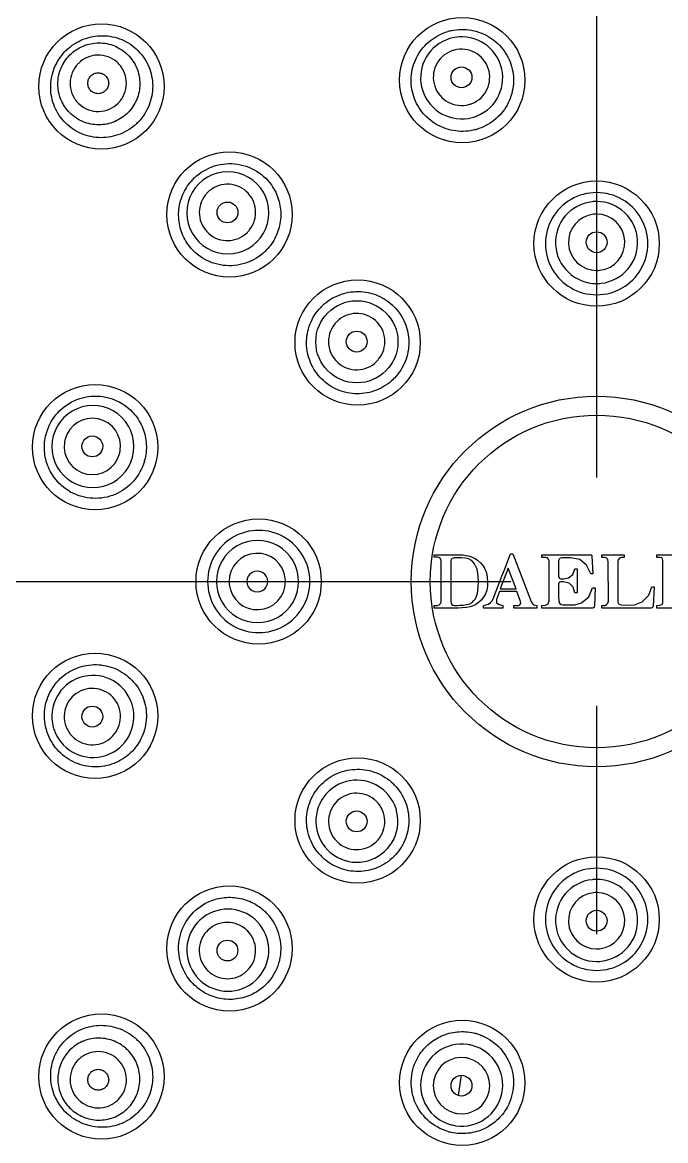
# Model space of a CAD drawing. Extents: x -6018 to -5598, y -4727 to -4430.
# Drawn here: x -5758.3 to -5753.37, y -4594.52 to -4585.95 of the extents above; entities that cross this region are included whole.
import ezdxf

# ---------------------------------------------------------------- set-up
doc = ezdxf.new("R2010")
doc.units = 0
doc.header["$LTSCALE"] = 7
doc.linetypes.add('CENTER', pattern=[2, 1.25, -0.25, 0.25, -0.25])
doc.layers.get('0').update_dxf_attribs({"color": 2, "linetype": 'CONTINUOUS'})
doc.layers.add('CENTER', color=1, linetype='CENTER')
doc.layers.add('DWG', color=7, linetype='CONTINUOUS')

# ---------------------------------------------------------------- blocks, each defined once
blk = doc.blocks.new('A$C62325126')
at = {"linetype": 'Continuous'}
for p, q in [((11.5856, 50.4339), (11.7831, 50.4339)), ((11.5856, 50.4145), (11.5856, 50.4339)), ((11.6141, 50.4144), (11.5856, 50.4145)), ((11.63, 50.41), (11.6141, 50.4144)), ((11.6383, 50.3987), (11.63, 50.41)), ((11.6405, 50.383), (11.6383, 50.3987)), ((11.7166, 50.3967), (11.7141, 50.3857)), ((11.7246, 50.4062), (11.7166, 50.3967)), ((11.7391, 50.4103), (11.7246, 50.4062)), ((11.7492, 50.4105), (11.7391, 50.4103)), ((11.7593, 50.4106), (11.7492, 50.4105)), ((11.7682, 50.4107), (11.7593, 50.4106)), ((11.7955, 50.4103), (11.7682, 50.4107)), ((11.7831, 50.4339), (11.8075, 50.4327)), ((11.8252, 50.4078), (11.7955, 50.4103)), ((11.8075, 50.4327), (11.8317, 50.429)), ((11.8497, 50.4013), (11.8252, 50.4078)), ((11.8317, 50.429), (11.8557, 50.4227)), ((11.8674, 50.3914), (11.8497, 50.4013)), ((11.8557, 50.4227), (11.8784, 50.4141)), ((11.8784, 50.4141), (11.8991, 50.4039)), ((11.8991, 50.4039), (11.9177, 50.392)), ((12.1513, 50.3875), (12.1716, 50.4397)), ((12.1716, 50.4397), (12.188, 50.4397)), ((12.188, 50.4397), (12.3241, 50.0876)), ((12.412, 50.4135), (12.412, 50.4339)), ((12.412, 50.4339), (12.7817, 50.4339)), ((12.4424, 50.4132), (12.412, 50.4135)), ((12.4542, 50.4093), (12.4424, 50.4132)), ((12.4629, 50.3998), (12.4542, 50.4093)), ((12.4663, 50.3874), (12.4629, 50.3998)), ((12.5431, 50.4006), (12.54, 50.3892)), ((12.5515, 50.4081), (12.5431, 50.4006)), ((12.5657, 50.4112), (12.5515, 50.4081)), ((12.6327, 50.4112), (12.5657, 50.4112)), ((12.7013, 50.3963), (12.6327, 50.4112)), ((12.7545, 50.3541), (12.7013, 50.3963)), ((12.7817, 50.4339), (12.789, 50.4323)), ((12.789, 50.4323), (12.7934, 50.4288)), ((12.7934, 50.4288), (12.7952, 50.4236)), ((12.7952, 50.4236), (12.8021, 50.2888)), ((12.87, 50.4339), (13.0423, 50.4339)), ((12.87, 50.4135), (12.87, 50.4339)), ((12.8901, 50.4134), (12.87, 50.4135)), ((12.9047, 50.4093), (12.8901, 50.4134)), ((12.9161, 50.3974), (12.9047, 50.4093)), ((12.9206, 50.3774), (12.9161, 50.3974)), ((12.9957, 50.3947), (12.9934, 50.3811)), ((13.0053, 50.4074), (12.9957, 50.3947)), ((13.0224, 50.4133), (13.0053, 50.4074)), ((13.0423, 50.4135), (13.0224, 50.4133)), ((13.0423, 50.4339), (13.0423, 50.4135)), ((13.2934, 50.4135), (13.2934, 50.4339)), ((13.2934, 50.4339), (13.4559, 50.4339)), ((13.3149, 50.4134), (13.2934, 50.4135)), ((13.3294, 50.4094), (13.3149, 50.4134)), ((13.3367, 50.4), (13.3294, 50.4094)), ((13.3387, 50.3891), (13.3367, 50.4)), ((11.6405, 50.0751), (11.6405, 50.383)), ((11.7141, 50.3857), (11.7141, 50.0724)), ((11.8826, 50.3794), (11.8674, 50.3914)), ((11.8963, 50.3651), (11.8826, 50.3794)), ((11.9148, 50.3246), (11.8963, 50.3651)), ((11.9234, 50.2731), (11.9148, 50.3246)), ((11.9177, 50.392), (11.94, 50.3731)), ((11.94, 50.3731), (11.9588, 50.3508)), ((11.9588, 50.3508), (11.9742, 50.3249)), ((11.9742, 50.3249), (11.9859, 50.2957)), ((12.1531, 50.332), (12.0924, 50.1728)), ((12.1054, 50.2691), (12.1293, 50.3307)), ((12.1293, 50.3307), (12.1513, 50.3875)), ((12.2149, 50.1728), (12.1531, 50.332)), ((12.4677, 50.0812), (12.4663, 50.3874)), ((12.54, 50.3892), (12.54, 50.2655)), ((12.6495, 50.2823), (12.6652, 50.3248)), ((12.6652, 50.3248), (12.6817, 50.3248)), ((12.6817, 50.3248), (12.6817, 50.1418)), ((12.7867, 50.2888), (12.7545, 50.3541)), ((12.9207, 50.079), (12.9206, 50.3774)), ((12.9934, 50.3811), (12.993, 50.0866)), ((13.3387, 50.0795), (13.3387, 50.3891)), ((11.9254, 50.2277), (11.9234, 50.2731)), ((11.9243, 50.1852), (11.9254, 50.2277)), ((11.9859, 50.2957), (11.9933, 50.2632)), ((11.9933, 50.2632), (11.9959, 50.2274)), ((11.9959, 50.2274), (11.9944, 50.1936)), ((12.0814, 50.2074), (12.1054, 50.2691)), ((12.54, 50.2655), (12.5427, 50.2576)), ((12.5484, 50.2234), (12.5424, 50.2179)), ((12.5427, 50.2576), (12.5491, 50.2514)), ((12.5566, 50.2256), (12.5484, 50.2234)), ((12.5491, 50.2514), (12.5569, 50.2489)), ((12.5774, 50.2256), (12.5566, 50.2256)), ((12.5569, 50.2489), (12.5774, 50.2489)), ((12.5774, 50.2489), (12.6163, 50.2572)), ((12.6207, 50.2148), (12.5774, 50.2256)), ((12.6163, 50.2572), (12.6495, 50.2823)), ((12.8021, 50.2888), (12.7867, 50.2888)), ((11.9033, 50.0969), (11.9182, 50.1358)), ((11.9182, 50.1358), (11.9243, 50.1852)), ((11.989, 50.1622), (11.9788, 50.1345)), ((11.9944, 50.1936), (11.989, 50.1622)), ((12.0375, 50.0965), (12.0587, 50.1498)), ((12.0587, 50.1498), (12.0814, 50.2074)), ((12.0861, 50.1519), (12.0631, 50.0908)), ((12.2206, 50.1519), (12.0861, 50.1519)), ((12.0924, 50.1728), (12.2149, 50.1728)), ((12.2486, 50.0756), (12.2206, 50.1519)), ((12.5424, 50.2179), (12.54, 50.2109)), ((12.54, 50.2109), (12.54, 50.1031)), ((12.651, 50.1853), (12.6207, 50.2148)), ((12.6632, 50.1418), (12.651, 50.1853)), ((12.6817, 50.1418), (12.6632, 50.1418)), ((12.7723, 50.1115), (12.8, 50.1797)), ((12.8, 50.1797), (12.8208, 50.1797)), ((12.8208, 50.1797), (12.8142, 50.0415)), ((13.2321, 50.1244), (13.2546, 50.1883)), ((13.2546, 50.1883), (13.2725, 50.1883)), ((13.2725, 50.1883), (13.2649, 50.0403)), ((11.6108, 50.0461), (11.6255, 50.0506)), ((11.6255, 50.0506), (11.6363, 50.0616)), ((11.6363, 50.0616), (11.6405, 50.0751)), ((11.7141, 50.0724), (11.7159, 50.0594)), ((11.7159, 50.0594), (11.7209, 50.0524)), ((11.7209, 50.0524), (11.7294, 50.0467)), ((11.8095, 50.0475), (11.8366, 50.0515)), ((11.8366, 50.0515), (11.859, 50.0584)), ((11.859, 50.0584), (11.8761, 50.0689)), ((11.8761, 50.0689), (11.8909, 50.0821)), ((11.9065, 50.0534), (11.8855, 50.0426)), ((11.8909, 50.0821), (11.9033, 50.0969)), ((11.9271, 50.0676), (11.9065, 50.0534)), ((11.9469, 50.0865), (11.9271, 50.0676)), ((11.9642, 50.1095), (11.9469, 50.0865)), ((11.9788, 50.1345), (11.9642, 50.1095)), ((11.9764, 50.0479), (11.99, 50.0513)), ((11.99, 50.0513), (12.0016, 50.0563)), ((12.0016, 50.0563), (12.0174, 50.0674)), ((12.0174, 50.0674), (12.0285, 50.0792)), ((12.0285, 50.0792), (12.0375, 50.0965)), ((12.0631, 50.0908), (12.0649, 50.066)), ((12.0649, 50.066), (12.0842, 50.0516)), ((12.0842, 50.0516), (12.1122, 50.0461)), ((12.2429, 50.0499), (12.25, 50.0607)), ((12.25, 50.0607), (12.2486, 50.0756)), ((12.3241, 50.0876), (12.3338, 50.0644)), ((12.3338, 50.0644), (12.3473, 50.0508)), ((12.3473, 50.0508), (12.3737, 50.0461)), ((12.4384, 50.0484), (12.4593, 50.0572)), ((12.4593, 50.0572), (12.4677, 50.0812)), ((12.54, 50.1031), (12.5403, 50.0917)), ((12.5403, 50.0917), (12.5411, 50.082)), ((12.5411, 50.082), (12.5425, 50.074)), ((12.5425, 50.074), (12.5486, 50.0612)), ((12.5486, 50.0612), (12.5592, 50.0525)), ((12.5592, 50.0525), (12.5735, 50.0492)), ((12.6635, 50.0493), (12.7161, 50.0661)), ((12.7161, 50.0661), (12.7723, 50.1115)), ((12.8933, 50.0461), (12.9073, 50.052)), ((12.9073, 50.052), (12.9171, 50.0633)), ((12.9171, 50.0633), (12.9207, 50.079)), ((12.993, 50.0866), (12.9938, 50.0693)), ((12.9938, 50.0693), (13.0011, 50.0559)), ((13.0011, 50.0559), (13.0221, 50.0493)), ((13.1163, 50.0487), (13.1799, 50.0724)), ((13.1799, 50.0724), (13.2321, 50.1244)), ((13.3159, 50.0465), (13.3319, 50.0532)), ((13.3319, 50.0532), (13.3379, 50.067)), ((13.3379, 50.067), (13.3387, 50.0795)), ((11.5874, 50.0461), (11.6108, 50.0461)), ((11.5874, 50.0257), (11.5874, 50.0461)), ((11.7716, 50.0257), (11.5874, 50.0257)), ((11.7294, 50.0467), (11.7435, 50.0459)), ((11.7435, 50.0459), (11.7622, 50.0461)), ((11.7622, 50.0461), (11.783, 50.0463)), ((11.8015, 50.0261), (11.7716, 50.0257)), ((11.783, 50.0463), (11.8095, 50.0475)), ((11.8327, 50.0283), (11.8015, 50.0261)), ((11.8614, 50.034), (11.8327, 50.0283)), ((11.8855, 50.0426), (11.8614, 50.034)), ((11.9636, 50.0461), (11.9764, 50.0479)), ((11.9636, 50.0257), (11.9636, 50.0461)), ((12.1122, 50.0257), (11.9636, 50.0257)), ((12.1122, 50.0461), (12.1122, 50.0257)), ((12.1955, 50.0454), (12.2314, 50.0456)), ((12.1955, 50.0257), (12.1955, 50.0454)), ((12.3737, 50.0257), (12.1955, 50.0257)), ((12.2314, 50.0456), (12.2429, 50.0499)), ((12.3737, 50.0461), (12.3737, 50.0257)), ((12.412, 50.0461), (12.4384, 50.0484)), ((12.412, 50.0257), (12.412, 50.0461)), ((12.5415, 50.0257), (12.412, 50.0257)), ((12.6709, 50.0257), (12.5415, 50.0257)), ((12.5735, 50.0492), (12.5971, 50.0488)), ((12.5971, 50.0488), (12.635, 50.049)), ((12.635, 50.049), (12.6635, 50.0493)), ((12.8004, 50.0257), (12.6709, 50.0257)), ((12.8059, 50.0279), (12.8004, 50.0257)), ((12.8116, 50.0335), (12.8059, 50.0279)), ((12.8142, 50.0415), (12.8116, 50.0335)), ((12.87, 50.0257), (12.87, 50.0461)), ((12.87, 50.0461), (12.8933, 50.0461)), ((13.2489, 50.0257), (12.87, 50.0257)), ((13.0221, 50.0493), (13.1163, 50.0487)), ((13.257, 50.0272), (13.2489, 50.0257)), ((13.2625, 50.0318), (13.257, 50.0272)), ((13.2649, 50.0403), (13.2625, 50.0318)), ((13.2934, 50.0461), (13.3159, 50.0465)), ((13.2934, 50.0257), (13.2934, 50.0461)), ((13.4559, 50.0257), (13.2934, 50.0257))]:
    blk.add_line(p, q, dxfattribs=at)
at = {"color": 6, "linetype": 'Continuous'}
blk.add_line((11.7719, 46.2884), (11.7947, 46.4454), dxfattribs=at)
at = {"color": 7, "linetype": 'Continuous'}
for centre, radius in [((11.8015, 54.0709), 0.48), ((9.0367, 54.0231), 0.48), ((11.7956, 54.0925), 0.0799), ((10.0183, 53.0414), 0.48), ((12.831, 52.8182), 0.48), ((10.0026, 53.0573), 0.0799), ((12.8309, 52.8288), 0.08), ((11, 52.0598), 0.48), ((10.9939, 52.0657), 0.3145), ((10.9925, 52.0673), 0.08), ((8.9888, 51.2583), 0.48), ((12.8309, 50.2288), 1.42), ((12.8309, 50.2288), 1.2748), ((8.9673, 51.2642), 0.0799), ((10.2415, 50.2288), 0.48), ((8.9888, 49.1993), 0.48), ((8.9672, 49.1936), 0.0799), ((11, 48.3978), 0.48), ((10.9924, 48.3903), 0.08), ((12.831, 47.6394), 0.48), ((10.0183, 47.4162), 0.48), ((12.831, 47.6288), 0.08), ((10.0024, 47.4004), 0.0799), ((9.0367, 46.4345), 0.48), ((11.8015, 46.3867), 0.48), ((11.7956, 46.3651), 0.0799)]:
    blk.add_circle(centre, radius, dxfattribs=at)
for centre, radius, start, end in [((11.8017, 54.0701), 0.3898, 105.00066, 106.36536), ((11.7964, 54.0882), 0.3141, 111.73501, 285.07985), ((11.7971, 54.0873), 0.3153, 105.00295, 111.79311), ((11.7972, 54.0885), 0.3141, 291.735, 105.07986), ((9.0404, 54.0194), 0.3915, 133.66271, 136.33494), ((11.7954, 54.0924), 0.2158, 111.73729, 285.07757), ((11.7959, 54.0918), 0.2166, 105.00295, 111.79311), ((11.7959, 54.0926), 0.2158, 291.73728, 105.07758), ((9.0136, 54.0461), 0.2169, 135.00223, 141.21511), ((9.0115, 54.0482), 0.2169, 315.00223, 321.21511), ((11.7955, 54.0933), 0.2166, 285.00295, 291.79311), ((9.0371, 54.0227), 0.3917, 313.79651, 316.21141), ((11.7965, 54.0894), 0.3153, 285.00295, 291.79311), ((11.802, 54.0689), 0.3903, 285.00048, 286.21405), ((10.0189, 53.0408), 0.3898, 133.63456, 136.36535), ((10.0059, 53.0545), 0.3141, 314.92402, 135.07587), ((10.0053, 53.0539), 0.3141, 134.92401, 315.07588), ((10.0027, 53.0575), 0.2158, 321.73727, 135.07763), ((10.023, 53.043), 0.3876, 28.09257, 28.86941), ((10.0023, 53.057), 0.2158, 141.73727, 315.07763), ((10.0031, 53.0567), 0.2166, 135.00295, 141.7931), ((12.8304, 52.8178), 0.3915, 89.92596, 270.07384), ((12.8308, 52.8266), 0.3144, 96.23126, 270.01913), ((12.831, 52.8262), 0.3149, 90.00231, 96.24381), ((12.831, 52.8267), 0.3144, 276.23126, 90.01913), ((12.8315, 52.8178), 0.3915, 269.92596, 90.07384), ((12.8309, 52.8288), 0.216, 96.23356, 270.01683), ((12.8309, 52.8285), 0.2163, 90.00231, 96.24381), ((12.831, 52.8288), 0.216, 276.23356, 90.01683), ((10.002, 53.0578), 0.2166, 315.00295, 321.7931), ((10.016, 53.0372), 0.3875, 210.97117, 211.80267), ((10.0198, 53.04), 0.3903, 313.78583, 316.21405), ((12.8309, 52.8291), 0.2163, 270.00231, 276.24381), ((12.8309, 52.8271), 0.3149, 270.00231, 276.24381), ((10.9982, 52.0615), 0.3887, 133.61116, 136.38875), ((10.9925, 52.0673), 0.216, 321.23354, 135.01687), ((10.9924, 52.0672), 0.216, 141.23355, 315.01687), ((10.9927, 52.0671), 0.2163, 135.00231, 141.24381), ((10.9922, 52.0675), 0.2163, 315.00231, 321.24381), ((11.0017, 52.0581), 0.3895, 313.80602, 316.19388), ((8.9921, 51.262), 0.3876, 58.09262, 58.86952), ((8.9715, 51.2634), 0.3141, 344.92402, 165.07594), ((8.9673, 51.2644), 0.2158, 351.7373, 165.07768), ((8.9897, 51.2581), 0.3898, 163.63455, 164.99933), ((8.9713, 51.2626), 0.3141, 164.92402, 345.07594), ((8.9672, 51.2638), 0.2158, 171.73729, 345.07769), ((8.968, 51.2639), 0.2166, 165.00295, 171.7931), ((8.9665, 51.2643), 0.2166, 345.00295, 351.7931), ((8.9909, 51.2578), 0.3903, 343.78582, 344.99951), ((8.9889, 51.2535), 0.3875, 240.97113, 241.80273), ((10.2419, 50.2293), 0.3915, 359.92596, 180.07404), ((10.2331, 50.2289), 0.3145, 359.98153, 180.01847), ((10.2309, 50.2289), 0.216, 6.23357, 180.01691), ((10.2309, 50.2288), 0.08, 359.98233, 180.01767), ((10.2419, 50.2283), 0.3915, 179.92597, 0.07403), ((10.2331, 50.2287), 0.3145, 179.98153, 0.01847), ((10.2312, 50.2288), 0.2163, 180.00231, 186.24381), ((10.2309, 50.2287), 0.216, 186.23357, 0.01691), ((10.2309, 50.2288), 0.08, 179.98233, 0.01767), ((10.2306, 50.2288), 0.2163, 0.00231, 6.24381), ((8.9713, 49.1951), 0.3141, 21.73507, 195.07999), ((8.9672, 49.1938), 0.2158, 21.73734, 195.07772), ((8.9703, 49.1943), 0.3153, 15.00295, 21.7931), ((8.9909, 49.1999), 0.3903, 15.00048, 16.21402), ((8.9715, 49.1942), 0.3141, 201.73506, 15.08), ((8.9673, 49.1932), 0.2158, 201.73734, 15.07772), ((8.9665, 49.1933), 0.2166, 15.00295, 21.7931), ((8.9725, 49.195), 0.3153, 195.00295, 201.7931), ((8.968, 49.1937), 0.2166, 195.00295, 201.7931), ((8.9897, 49.1995), 0.3898, 195.00066, 196.36532), ((10.9939, 48.3919), 0.3144, 51.23131, 225.01922), ((11.0017, 48.3996), 0.3895, 43.806, 46.19386), ((10.9924, 48.3904), 0.216, 51.23361, 225.01692), ((10.9941, 48.3918), 0.3144, 231.23131, 45.01922), ((10.9937, 48.3915), 0.3149, 45.00231, 51.24381), ((10.9925, 48.3903), 0.216, 231.23361, 45.01692), ((10.9922, 48.3901), 0.2163, 45.00231, 51.24381), ((10.9943, 48.3922), 0.3149, 225.00231, 231.24381), ((10.9927, 48.3906), 0.2163, 225.00231, 231.24381), ((10.9982, 48.3961), 0.3887, 223.61113, 226.38872), ((12.8304, 47.6398), 0.3915, 89.92616, 270.07404), ((12.8315, 47.6398), 0.3915, 269.92616, 90.07404), ((12.8308, 47.631), 0.3144, 96.23135, 270.0192), ((12.831, 47.6305), 0.3149, 90.00231, 96.24381), ((12.831, 47.631), 0.3144, 276.23135, 90.0192), ((12.8309, 47.6288), 0.216, 96.23365, 270.0169), ((12.8309, 47.6285), 0.2163, 90.00231, 96.24381), ((12.831, 47.6288), 0.216, 276.23365, 90.0169), ((10.0167, 47.4209), 0.3876, 118.09274, 118.86962), ((10.0053, 47.4037), 0.3141, 51.73513, 225.08001), ((10.0198, 47.4177), 0.3903, 43.7858, 46.21401), ((10.0023, 47.4006), 0.2158, 51.73741, 225.07773), ((10.0059, 47.4031), 0.3141, 231.73512, 45.08001), ((10.002, 47.3998), 0.2166, 45.00295, 51.7931), ((10.0048, 47.4026), 0.3153, 45.00295, 51.7931), ((10.0027, 47.4002), 0.2158, 231.7374, 45.07774), ((12.8309, 47.6291), 0.2163, 270.00231, 276.24381), ((12.8309, 47.6314), 0.3149, 270.00231, 276.24381), ((10.0031, 47.4009), 0.2166, 225.00295, 231.7931), ((10.0189, 47.4168), 0.3898, 223.63452, 226.36531), ((10.0064, 47.4042), 0.3153, 225.00295, 231.7931), ((10.0225, 47.4139), 0.3875, 300.97122, 301.80288), ((9.0371, 46.435), 0.3917, 43.79646, 46.21137), ((11.802, 46.3887), 0.3903, 73.78579, 74.99951), ((9.0156, 46.4135), 0.3158, 45.00223, 51.21511), ((11.7964, 46.3694), 0.3141, 81.73518, 255.07999), ((11.7972, 46.3692), 0.3141, 261.73518, 75.08), ((11.7965, 46.3682), 0.3153, 75.00295, 81.79311), ((9.0115, 46.4094), 0.2169, 45.00223, 51.21511), ((11.7977, 46.39), 0.3876, 148.0928, 148.86957), ((11.7954, 46.3652), 0.2158, 81.73746, 255.07771), ((11.7959, 46.365), 0.2158, 261.73745, 75.07772), ((11.7955, 46.3643), 0.2166, 75.00295, 81.79311), ((9.0136, 46.4115), 0.2169, 225.00223, 231.21511), ((11.8063, 46.3868), 0.3875, 330.97133, 331.80293), ((9.0404, 46.4382), 0.3915, 223.66266, 226.33488), ((9.0187, 46.4165), 0.3158, 225.00223, 231.21511), ((11.7959, 46.3659), 0.2166, 255.00295, 261.79311), ((11.7971, 46.3704), 0.3153, 255.00295, 261.79311), ((11.8017, 46.3875), 0.3898, 253.63451, 254.99933)]:
    blk.add_arc(centre, radius, start, end, dxfattribs=at)
for points, knots in [([(11.903, 53.6919), (11.8541, 53.6788), (11.7501, 53.6717), (11.6027, 53.7208), (11.4849, 53.8221), (11.4147, 53.9605), (11.4026, 54.1152), (11.4504, 54.2631), (11.5507, 54.3818), (11.6433, 54.4298), (11.6919, 54.4441)], [0, 0, 0, 0, 1090.040878, 2178.568827, 3265.171629, 4350.36448, 5435.585508, 6522.273883, 7610.990319, 8701.618191, 8701.618191, 8701.618191, 8701.618191]), ([(11.7008, 54.4466), (11.7498, 54.4597), (11.8539, 54.4668), (12.0015, 54.4176), (12.1193, 54.316), (12.1893, 54.1774), (12.2012, 54.0225), (12.153, 53.8747), (12.0524, 53.7561), (11.9596, 53.7083), (11.911, 53.6941)], [0, 0, 0, 0, 1082.922104, 2164.1635, 3243.398158, 4321.11241, 5398.705099, 6477.639438, 7558.494412, 8641.022738, 8641.022738, 8641.022738, 8641.022738]), ([(8.7701, 54.3026), (8.8065, 54.3373), (8.8936, 54.3932), (9.0452, 54.4215), (9.196, 54.3906), (9.3235, 54.3049), (9.4089, 54.1771), (9.4394, 54.0263), (9.4108, 53.8748), (9.3547, 53.7879), (9.3199, 53.7516)], [0, 0, 0, 0, 1106.26679, 2209.461743, 3308.888937, 4405.620291, 5502.279217, 6601.454274, 7704.317115, 8810.19897, 8810.19897, 8810.19897, 8810.19897]), ([(8.7954, 54.2644), (8.8243, 54.2933), (8.8943, 54.3402), (9.0176, 54.3648), (9.1409, 54.3406), (9.2454, 54.2708), (9.3151, 54.1664), (9.3394, 54.043), (9.3148, 53.9198), (9.2678, 53.8498), (9.2389, 53.8209)], [0, 0, 0, 0, 1104.279441, 2207.380143, 3309.257278, 4410.156856, 5511.104928, 6613.027554, 7716.213881, 8820.504824, 8820.504824, 8820.504824, 8820.504824]), ([(9.3082, 53.7399), (9.2719, 53.7051), (9.185, 53.649), (9.0335, 53.6203), (8.8826, 53.6508), (8.7549, 53.7362), (8.6692, 53.8638), (8.6383, 54.0146), (8.6665, 54.1662), (8.7225, 54.2532), (8.7572, 54.2897)], [0, 0, 0, 0, 1114.497409, 2226.013133, 3333.846921, 4439.117683, 5544.464964, 6652.459695, 7764.175291, 8879.046885, 8879.046885, 8879.046885, 8879.046885]), ([(9.2389, 53.8209), (9.21, 53.7919), (9.14, 53.745), (9.0167, 53.7204), (8.8934, 53.7447), (8.7889, 53.8144), (8.7192, 53.9189), (8.6949, 54.0422), (8.7195, 54.1654), (8.7665, 54.2354), (8.7954, 54.2644)], [0, 0, 0, 0, 1111.128941, 2221.071832, 3329.783566, 4437.511679, 5545.288588, 6654.046095, 7764.075142, 8875.215656, 8875.215656, 8875.215656, 8875.215656]), ([(9.1806, 53.9124), (9.1976, 53.9335), (9.2238, 53.9828), (9.2328, 54.0655), (9.2107, 54.1457), (9.1603, 54.2119), (9.089, 54.2548), (9.0068, 54.2681), (8.9256, 54.2501), (8.8794, 54.2187), (8.8602, 54.1995)], [0, 0, 0, 0, 1106.098479, 2210.835443, 3314.468046, 4417.269704, 5520.208215, 6624.176302, 7729.26351, 8835.535646, 8835.535646, 8835.535646, 8835.535646]), ([(8.8445, 54.182), (8.8275, 54.1609), (8.8013, 54.1116), (8.7923, 54.0289), (8.8145, 53.9487), (8.8648, 53.8824), (8.9361, 53.8396), (9.0183, 53.8263), (9.0996, 53.8443), (9.1457, 53.8757), (9.1649, 53.8949)], [0, 0, 0, 0, 1110.67612, 2219.98509, 3328.185129, 4435.550784, 5543.053858, 6651.590769, 7761.251433, 8872.101929, 8872.101929, 8872.101929, 8872.101929]), ([(9.069, 53.9908), (9.0616, 53.9834), (9.0438, 53.9715), (9.0125, 53.9652), (8.9811, 53.9714), (8.9545, 53.9891), (8.9368, 54.0157), (8.9306, 54.0471), (8.9369, 54.0784), (8.9488, 54.0962), (8.9562, 54.1036)], [0, 0, 0, 0, 1110.181572, 2219.304207, 3327.046651, 4433.9817, 5540.905537, 6648.715571, 7758.001868, 8868.2505, 8868.2505, 8868.2505, 8868.2505]), ([(8.9562, 54.1036), (8.9635, 54.1109), (8.9813, 54.1229), (9.0127, 54.1291), (9.044, 54.123), (9.0706, 54.1052), (9.0883, 54.0787), (9.0945, 54.0473), (9.0882, 54.016), (9.0763, 53.9982), (9.069, 53.9908)], [0, 0, 0, 0, 1108.440344, 2215.82341, 3321.828451, 4427.027363, 5532.215082, 6638.287606, 7745.834079, 8854.341377, 8854.341377, 8854.341377, 8854.341377]), ([(9.75, 53.3229), (9.7928, 53.3638), (9.8988, 53.4267), (10.0817, 53.4408), (10.252, 53.3732), (10.334, 53.2818), (10.3625, 53.2302)], [0, 0, 0, 0, 1186.285353, 2370.135523, 3551.476163, 4731.852348, 4731.852348, 4731.852348, 4731.852348]), ([(9.6838, 52.8378), (9.662, 52.874), (9.6302, 52.9543), (9.6237, 53.0832), (9.6587, 53.2077), (9.7076, 53.2791), (9.7368, 53.3098)], [0, 0, 0, 0, 1188.364714, 2378.534654, 3570.430739, 4764.102221, 4764.102221, 4764.102221, 4764.102221]), ([(10.365, 53.2256), (10.3842, 53.1896), (10.4114, 53.1111), (10.4136, 52.9868), (10.3775, 52.8677), (10.3299, 52.7994), (10.3016, 52.7699)], [0, 0, 0, 0, 1183.149724, 2367.972676, 3554.348734, 4742.209638, 4742.209638, 4742.209638, 4742.209638]), ([(10.2899, 52.7582), (10.2482, 52.7183), (10.1458, 52.6563), (9.9683, 52.6389), (9.8007, 52.6991), (9.717, 52.7842), (9.6867, 52.833)], [0, 0, 0, 0, 1195.43174, 2388.730693, 3579.655334, 4769.62198, 4769.62198, 4769.62198, 4769.62198]), ([(10.7301, 52.343), (10.7665, 52.3777), (10.8538, 52.4335), (11.0058, 52.4612), (11.157, 52.4296), (11.2851, 52.3432), (11.371, 52.2149), (11.402, 52.0635), (11.3737, 51.9117), (11.3176, 51.8247), (11.2828, 51.7884)], [0, 0, 0, 0, 1113.203464, 2225.316981, 3336.563405, 4447.116761, 5557.563635, 6668.524516, 7780.199071, 8892.616166, 8892.616166, 8892.616166, 8892.616166]), ([(11.2713, 51.7769), (11.2351, 51.7421), (11.148, 51.6861), (10.9962, 51.6578), (10.8449, 51.6888), (10.7165, 51.7747), (10.6301, 51.9027), (10.5986, 52.054), (10.6263, 52.206), (10.6821, 52.2932), (10.7168, 52.3297)], [0, 0, 0, 0, 1120.98362, 2241.217922, 3360.732988, 4479.730688, 5598.836575, 6718.641513, 7839.320238, 8961.096393, 8961.096393, 8961.096393, 8961.096393]), ([(8.6157, 51.3679), (8.6324, 51.4247), (8.6927, 51.5322), (8.844, 51.6359), (9.0253, 51.6625), (9.1421, 51.6243), (9.1925, 51.5938)], [0, 0, 0, 0, 1221.264593, 2440.022262, 3656.195865, 4871.375851, 4871.375851, 4871.375851, 4871.375851]), ([(9.197, 51.5911), (9.2321, 51.5692), (9.2959, 51.5137), (9.3602, 51.4048), (9.3873, 51.2812), (9.3786, 51.1969), (9.3678, 51.1567)], [0, 0, 0, 0, 1213.840428, 2429.433712, 3646.642219, 4865.147514, 4865.147514, 4865.147514, 4865.147514]), ([(8.8009, 50.9147), (8.7633, 50.9356), (8.6945, 50.9903), (8.6241, 51.1014), (8.5934, 51.2295), (8.602, 51.3172), (8.6132, 51.359)], [0, 0, 0, 0, 1223.32292, 2448.547382, 3675.584042, 4904.155649, 4904.155649, 4904.155649, 4904.155649]), ([(9.3656, 51.1488), (9.3495, 51.0934), (9.2918, 50.9885), (9.1468, 50.8846), (8.9715, 50.853), (8.8564, 50.8849), (8.8058, 50.912)], [0, 0, 0, 0, 1226.445951, 2450.703868, 3672.525372, 4893.363312, 4893.363312, 4893.363312, 4893.363312]), ([(8.6132, 49.0987), (8.6, 49.1476), (8.5929, 49.2517), (8.6422, 49.3993), (8.7438, 49.5171), (8.8824, 49.5872), (9.0373, 49.599), (9.1851, 49.5509), (9.3037, 49.4502), (9.3515, 49.3575), (9.3656, 49.3088)], [0, 0, 0, 0, 1169.061518, 2336.309069, 3501.389453, 4664.826905, 5828.131675, 6992.884345, 8159.711205, 9328.346098, 9328.346098, 9328.346098, 9328.346098]), ([(9.3678, 49.3009), (9.381, 49.252), (9.3881, 49.148), (9.339, 49.0006), (9.2377, 48.8828), (9.0993, 48.8125), (8.9445, 48.8004), (8.7967, 48.8482), (8.678, 48.9486), (8.6299, 49.0411), (8.6157, 49.0897)], [0, 0, 0, 0, 1172.386097, 2343.145421, 3511.833362, 4679.003255, 5846.202003, 7014.97847, 8185.936972, 9358.952869, 9358.952869, 9358.952869, 9358.952869]), ([(10.7168, 48.128), (10.6821, 48.1644), (10.6263, 48.2516), (10.5986, 48.4036), (10.6301, 48.5549), (10.7165, 48.6829), (10.8449, 48.7688), (10.9962, 48.7998), (11.148, 48.7715), (11.2351, 48.7155), (11.2713, 48.6807)], [0, 0, 0, 0, 1164.918636, 2328.697404, 3491.568771, 4653.71411, 5815.746961, 6978.316941, 8141.633729, 9305.728281, 9305.728281, 9305.728281, 9305.728281]), ([(11.2828, 48.6692), (11.3176, 48.6329), (11.3737, 48.5459), (11.402, 48.3941), (11.371, 48.2427), (11.2851, 48.1144), (11.157, 48.028), (11.0058, 47.9964), (10.8538, 48.0241), (10.7665, 48.0799), (10.7301, 48.1146)], [0, 0, 0, 0, 1163.781032, 2326.78487, 3489.041994, 4650.761245, 5812.591752, 6975.147236, 8138.609838, 9303.212481, 9303.212481, 9303.212481, 9303.212481]), ([(9.7368, 47.1478), (9.696, 47.1907), (9.633, 47.2967), (9.619, 47.4796), (9.6865, 47.6498), (9.778, 47.7319), (9.8296, 47.7603)], [0, 0, 0, 0, 1271.187113, 2539.765946, 3805.655023, 5070.508663, 5070.508663, 5070.508663, 5070.508663]), ([(9.8342, 47.7628), (9.8701, 47.782), (9.9487, 47.8092), (10.0729, 47.8114), (10.192, 47.7753), (10.2604, 47.7277), (10.2899, 47.6994)], [0, 0, 0, 0, 1257.951354, 2517.681219, 3779.062776, 5042.024191, 5042.024191, 5042.024191, 5042.024191]), ([(10.3016, 47.6877), (10.3415, 47.6461), (10.4035, 47.5436), (10.4209, 47.3661), (10.3607, 47.1985), (10.2755, 47.1148), (10.2267, 47.0845)], [0, 0, 0, 0, 1265.611054, 2528.965326, 3789.805402, 5049.629402, 5049.629402, 5049.629402, 5049.629402]), ([(10.2219, 47.0816), (10.1857, 47.0599), (10.1055, 47.028), (9.9766, 47.0216), (9.8521, 47.0565), (9.7807, 47.1054), (9.75, 47.1347)], [0, 0, 0, 0, 1267.739252, 2537.403678, 3808.909871, 5082.311186, 5082.311186, 5082.311186, 5082.311186]), ([(8.7572, 46.168), (8.7225, 46.2044), (8.6665, 46.2914), (8.6383, 46.443), (8.6692, 46.5938), (8.7549, 46.7214), (8.8826, 46.8068), (9.0335, 46.8373), (9.185, 46.8087), (9.2719, 46.7526), (9.3082, 46.7177)], [0, 0, 0, 0, 1208.824102, 2414.293144, 3615.645086, 4814.049636, 6012.37275, 7213.443623, 8418.544114, 9626.945059, 9626.945059, 9626.945059, 9626.945059]), ([(9.2134, 46.6596), (9.1826, 46.6844), (9.1109, 46.7225), (8.9905, 46.7356), (8.8737, 46.7034), (8.7773, 46.6301), (8.715, 46.5263), (8.6956, 46.4067), (8.7218, 46.2884), (8.7675, 46.2212), (8.7954, 46.1933)], [0, 0, 0, 0, 1204.232409, 2407.016882, 3608.634581, 4809.391775, 6010.299186, 7212.284932, 8415.453295, 9619.875472, 9619.875472, 9619.875472, 9619.875472]), ([(11.4687, 46.5948), (11.4906, 46.63), (11.5461, 46.6937), (11.6549, 46.7581), (11.7786, 46.7852), (11.8629, 46.7765), (11.903, 46.7657)], [0, 0, 0, 0, 1259.840315, 2521.498786, 3784.833356, 5049.514447, 5049.514447, 5049.514447, 5049.514447]), ([(11.911, 46.7635), (11.9664, 46.7474), (12.0713, 46.6897), (12.1751, 46.5446), (12.2068, 46.3694), (12.1749, 46.2543), (12.1478, 46.2037)], [0, 0, 0, 0, 1263.616946, 2524.981402, 3783.836151, 5041.676356, 5041.676356, 5041.676356, 5041.676356]), ([(9.3199, 46.7061), (9.3547, 46.6698), (9.4108, 46.5829), (9.4394, 46.4314), (9.4089, 46.2805), (9.3235, 46.1527), (9.196, 46.067), (9.0452, 46.0361), (8.8936, 46.0644), (8.8065, 46.1203), (8.7701, 46.1551)], [0, 0, 0, 0, 1207.994255, 2412.758252, 3613.531392, 4811.524866, 6009.598986, 7210.541015, 8415.516002, 9623.913296, 9623.913296, 9623.913296, 9623.913296]), ([(9.1474, 46.5784), (9.1262, 46.5954), (9.077, 46.6216), (8.9943, 46.6307), (8.914, 46.6085), (8.8478, 46.5582), (8.805, 46.4869), (8.7917, 46.4047), (8.8097, 46.3234), (8.841, 46.2773), (8.8602, 46.2581)], [0, 0, 0, 0, 1205.620338, 2409.755921, 3612.68799, 4814.715388, 6016.893252, 7220.194175, 8424.714841, 9630.526102, 9630.526102, 9630.526102, 9630.526102]), ([(8.8209, 46.1704), (8.8517, 46.1457), (8.9234, 46.1075), (9.0438, 46.0944), (9.1606, 46.1266), (9.257, 46.1999), (9.3193, 46.3037), (9.3387, 46.4234), (9.3125, 46.5417), (9.2668, 46.6088), (9.2389, 46.6368)], [0, 0, 0, 0, 1207.721608, 2413.991086, 3619.090408, 4823.326733, 6027.71371, 7233.182146, 8439.836626, 9647.748552, 9647.748552, 9647.748552, 9647.748552]), ([(8.8777, 46.2424), (8.8989, 46.2254), (8.9481, 46.1992), (9.0309, 46.1902), (9.1111, 46.2123), (9.1773, 46.2627), (9.2201, 46.334), (9.2334, 46.4162), (9.2155, 46.4974), (9.1841, 46.5436), (9.1649, 46.5628)], [0, 0, 0, 0, 1208.018295, 2414.548884, 3619.873564, 4824.291774, 6028.860748, 7234.555016, 8441.471452, 9649.681052, 9649.681052, 9649.681052, 9649.681052]), ([(11.6919, 46.0135), (11.635, 46.0302), (11.5275, 46.0905), (11.4239, 46.2419), (11.3973, 46.4231), (11.4355, 46.5399), (11.4659, 46.5904)], [0, 0, 0, 0, 1273.092413, 2543.573391, 3811.361097, 5078.111691, 5078.111691, 5078.111691, 5078.111691]), ([(8.9562, 46.354), (8.9488, 46.3614), (8.9369, 46.3792), (8.9306, 46.4105), (8.9368, 46.4419), (8.9545, 46.4685), (8.9811, 46.4862), (9.0125, 46.4924), (9.0438, 46.4861), (9.0616, 46.4742), (9.069, 46.4668)], [0, 0, 0, 0, 1207.79161, 2414.432134, 3619.571122, 4823.830769, 6028.076865, 7233.286117, 8440.101429, 9647.964644, 9647.964644, 9647.964644, 9647.964644]), ([(9.069, 46.4668), (9.0763, 46.4595), (9.0882, 46.4417), (9.0945, 46.4103), (9.0883, 46.379), (9.0706, 46.3524), (9.044, 46.3347), (9.0127, 46.3285), (8.9813, 46.3347), (8.9635, 46.3467), (8.9562, 46.354)], [0, 0, 0, 0, 1207.705596, 2414.260188, 3619.313351, 4823.487237, 6027.647571, 7232.770993, 8439.500361, 9647.277558, 9647.277558, 9647.277558, 9647.277558]), ([(12.1451, 46.1988), (12.1242, 46.1612), (12.0694, 46.0923), (11.9584, 46.0219), (11.8303, 45.9913), (11.7425, 45.9998), (11.7008, 46.011)], [0, 0, 0, 0, 1265.698061, 2533.362287, 3802.901063, 5074.028526, 5074.028526, 5074.028526, 5074.028526])]:
    blk.add_open_spline(points, degree=3, knots=knots, dxfattribs=at)
at = {"layer": 'CENTER'}
for p, q in [((12.831, 59.7767), (12.831, 13.0466)), ((3.4233, 50.2288), (21.5499, 50.2288))]:
    blk.add_line(p, q, dxfattribs=at)
at = {"layer": 'DWG'}
for radius in [8.46, 8.4439]:
    blk.add_circle((12.831, 50.2288), radius, dxfattribs=at)
for centre, radius, start, end in [((12.8307, 50.2289), 8.5016, 89.9984, 233.14687), ((12.8312, 50.2289), 8.5016, 306.85314, 90.00159), ((12.8302, 50.229), 8.4611, 90.88403, 232.03392), ((12.8312, 50.2289), 8.4615, 306.85295, 90.00078), ((12.831, 50.2288), 8.3649, 270.25688, 270)]:
    blk.add_arc(centre, radius, start, end, dxfattribs=at)
for points, knots in [([(7.6081, 43.3123), (7.44, 43.4613), (7.0997, 43.7545), (6.6108, 44.2188), (6.1622, 44.7217), (5.7545, 45.2574), (5.3899, 45.8226), (4.9643, 46.61), (4.548, 47.6525), (4.2487, 48.966), (4.1715, 50.0882), (4.2166, 50.9849), (4.3014, 51.6536), (4.4376, 52.3138), (4.6881, 53.1765), (5.1263, 54.2147), (5.8397, 55.3629), (6.7223, 56.3874), (7.7537, 57.2623), (8.9088, 57.966), (10.1594, 58.4814), (11.4744, 58.7966), (12.374, 58.8681), (12.823, 58.8686)], [0, 0, 0, 0, 730.195175, 1460.159172, 2189.529115, 2918.241646, 3646.116849, 4373.200535, 5825.282367, 7278.620184, 8735.311066, 9464.836313, 10194.414167, 10923.992556, 11653.630079, 13111.848547, 14570.579642, 16029.858808, 17489.291453, 18948.766486, 20408.247461, 21867.741993, 23327.227309, 23327.227309, 23327.227309, 23327.227309]), ([(12.8391, 58.8686), (13.2881, 58.8681), (14.1877, 58.7966), (15.5027, 58.4814), (16.7533, 57.966), (17.9084, 57.2623), (18.9398, 56.3874), (19.8224, 55.3629), (20.5358, 54.2147), (20.974, 53.1765), (21.2245, 52.3138), (21.3608, 51.6536), (21.4455, 50.9849), (21.4905, 50.0882), (21.4134, 48.966), (21.1142, 47.6524), (20.6978, 46.61), (20.2723, 45.8225), (19.9075, 45.2574), (19.5, 44.7217), (19.0513, 44.2187), (18.5625, 43.7545), (18.2221, 43.4613), (18.054, 43.3123)], [0, 0, 0, 0, 1244.556837, 2489.123149, 3733.678067, 4978.227222, 6222.740533, 7467.121138, 8711.031021, 9954.535414, 10576.718743, 11198.856243, 11821.001171, 12443.10056, 13685.261628, 14924.595026, 16162.86927, 16782.853935, 17403.533122, 18024.911634, 18646.847957, 19269.28951, 19891.958421, 19891.958421, 19891.958421, 19891.958421])]:
    blk.add_open_spline(points, degree=3, knots=knots, dxfattribs=at)

msp = doc.modelspace()

# ---------------------------------------------------------------- linework, layer by layer
at = {"layer": 'CENTER'}
msp.add_open_spline([(-5811.00907, -4585.15421), (-5811.84175, -4614.74728), (-5813.08442, -4658.91142), (-5756.49577, -4653.57992), (-5754.24139, -4640.68305), (-5754.03194, -4639.28884)], degree=3, knots=[0, 0, 0, 0, 70.3439007, 104.9799017, 109.1137943, 109.1137943, 109.1137943, 109.1137943], dxfattribs=at)

# ---------------------------------------------------------------- block references
at = {"layer": 'DWG'}
msp.add_blockref('A$C62325126', (-5766.73294, -4640.46422), dxfattribs=at)

doc.saveas('drawing.dxf')
